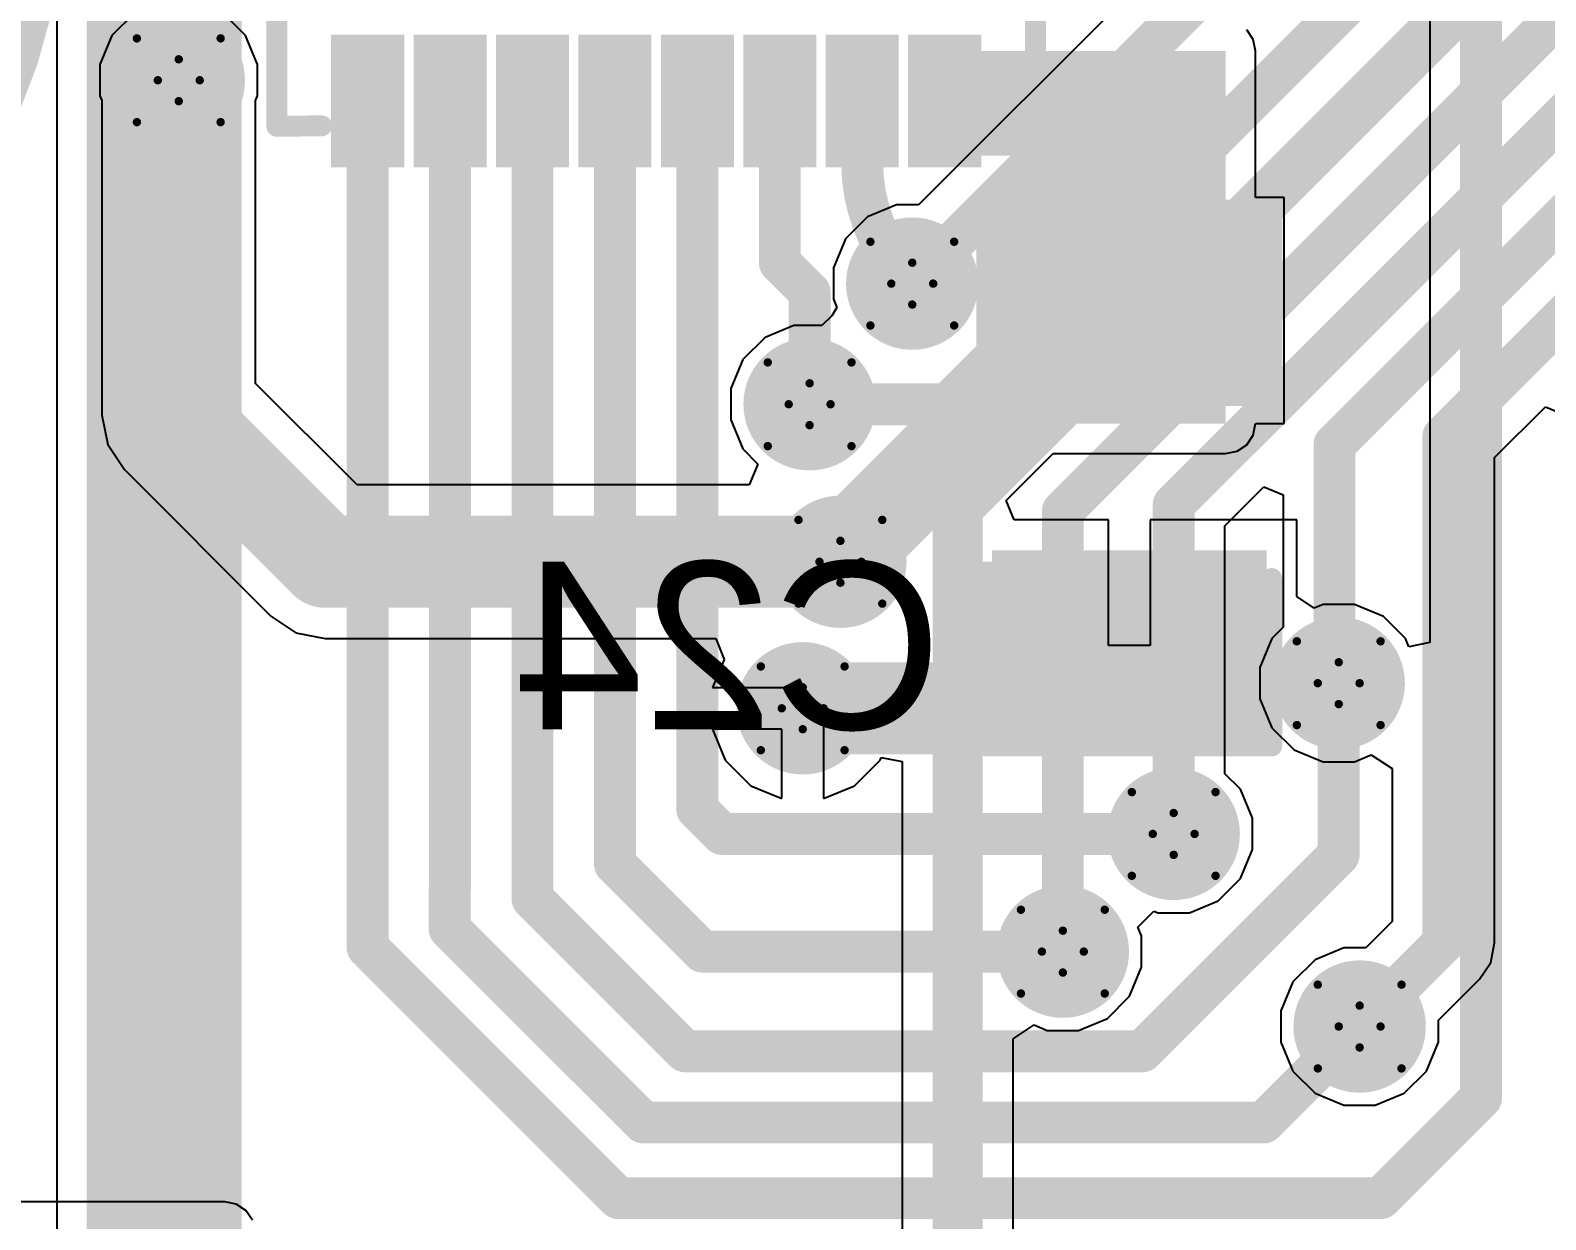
# Model space of a CAD drawing. Header units: inches. Extents: x -48 to 200, y -49 to 27.
# Drawn here: x 2.4665 to 2.8284, y 0.4799 to 0.7639 of the extents above; entities that cross this region are included whole.
import ezdxf

# ---------------------------------------------------------------- set-up
doc = ezdxf.new("R2010")
doc.units = ezdxf.units.IN
doc.header["$MEASUREMENT"] = 0
for name, color, linetype in [('Bottom Layer', 5, 'Continuous'), ('Bottom Overlay', 54, 'Continuous'), ('Bottom Paste', 16, 'Continuous'), ('Bottom Solder', 6, 'Continuous'), ('Drill Drawing', 1, 'Continuous'), ('Multi-Layer', 9, 'Continuous'), ('Pad Holes', 156, 'Continuous'), ('Top Layer', 1, 'Continuous'), ('Top Solder', 216, 'Continuous'), ('Via Holes', 16, 'Continuous')]:
    doc.layers.add(name, color=color, linetype=linetype)
doc.styles.add('Arial', font='', dxfattribs={"height": 0.2})
doc.styles.get('Arial').set_extended_font_data('Arial')

# ---------------------------------------------------------------- blocks, each defined once
blk = doc.blocks.new('RV4NAYSD503A_B_19')
at = {"layer": 'Bottom Overlay', "const_width": 0.01}
blk.add_lwpolyline([(0.55517, -0.08663, -0.924155), (-0.55796, 0.00126)], format="xyb", dxfattribs=at)
blk = doc.blocks.new('20_VFQFN_E_______P___B_28')
at = {"layer": 'Bottom Layer'}
for points in [[(-0.03425, 0.09646), (-0.0248, 0.09646), (-0.0248, 0.07283), (-0.03425, 0.07283)], [(0.0248, 0.09646), (0.03425, 0.09646), (0.03425, 0.07283), (0.0248, 0.07283)], [(-0.07677, 0.07362), (-0.05315, 0.07362), (-0.05315, 0.06417), (-0.07677, 0.06417)], [(0.05315, 0.07362), (0.07677, 0.07362), (0.07677, 0.06417), (0.05315, 0.06417)], [(-0.04035, 0.06004), (0.04035, 0.06004), (0.04035, -0.06004), (-0.04035, -0.06004)], [(-0.07677, 0.05394), (-0.05315, 0.05394), (-0.05315, 0.04449), (-0.07677, 0.04449)], [(0.05315, 0.05394), (0.07677, 0.05394), (0.07677, 0.04449), (0.05315, 0.04449)], [(-0.07677, 0.03425), (-0.05315, 0.03425), (-0.05315, 0.0248), (-0.07677, 0.0248)], [(0.05315, 0.03425), (0.07677, 0.03425), (0.07677, 0.0248), (0.05315, 0.0248)], [(-0.07677, 0.01457), (-0.05315, 0.01457), (-0.05315, 0.00512), (-0.07677, 0.00512)], [(0.05315, 0.01457), (0.07677, 0.01457), (0.07677, 0.00512), (0.05315, 0.00512)], [(-0.07677, -0.00512), (-0.05315, -0.00512), (-0.05315, -0.01457), (-0.07677, -0.01457)], [(0.05315, -0.00512), (0.07677, -0.00512), (0.07677, -0.01457), (0.05315, -0.01457)], [(-0.07677, -0.0248), (-0.05315, -0.0248), (-0.05315, -0.03425), (-0.07677, -0.03425)], [(0.05315, -0.0248), (0.07677, -0.0248), (0.07677, -0.03425), (0.05315, -0.03425)], [(-0.07677, -0.04449), (-0.05315, -0.04449), (-0.05315, -0.05394), (-0.07677, -0.05394)], [(0.05315, -0.04449), (0.07677, -0.04449), (0.07677, -0.05394), (0.05315, -0.05394)], [(-0.07677, -0.06417), (-0.05315, -0.06417), (-0.05315, -0.07362), (-0.07677, -0.07362)], [(0.05315, -0.06417), (0.07677, -0.06417), (0.07677, -0.07362), (0.05315, -0.07362)], [(-0.03425, -0.07283), (-0.0248, -0.07283), (-0.0248, -0.09646), (-0.03425, -0.09646)], [(0.0248, -0.07283), (0.03425, -0.07283), (0.03425, -0.09646), (0.0248, -0.09646)]]:
    blk.add_hatch(color=5, dxfattribs=at).paths.add_polyline_path(points)
h = blk.add_hatch(color=5, dxfattribs=at)
edge = h.paths.add_edge_path()
edge.add_arc((0, 0.0502), 0.00591, 0, 360)
h = blk.add_hatch(color=5, dxfattribs=at)
edge = h.paths.add_edge_path()
edge.add_arc((-0.03051, 0), 0.00591, 0, 360)
h = blk.add_hatch(color=5, dxfattribs=at)
edge = h.paths.add_edge_path()
edge.add_arc((0.03051, 0), 0.00591, 0, 360)
h = blk.add_hatch(color=5, dxfattribs=at)
edge = h.paths.add_edge_path()
edge.add_arc((0, -0.0502), 0.00591, 0, 360)
at = {"layer": 'Bottom Paste'}
for points in [[(-0.03425, 0.09646), (-0.0248, 0.09646), (-0.0248, 0.07283), (-0.03425, 0.07283)], [(0.0248, 0.09646), (0.03425, 0.09646), (0.03425, 0.07283), (0.0248, 0.07283)], [(-0.07677, 0.07362), (-0.05315, 0.07362), (-0.05315, 0.06417), (-0.07677, 0.06417)], [(0.05315, 0.07362), (0.07677, 0.07362), (0.07677, 0.06417), (0.05315, 0.06417)], [(-0.07677, 0.05394), (-0.05315, 0.05394), (-0.05315, 0.04449), (-0.07677, 0.04449)], [(0.05315, 0.05394), (0.07677, 0.05394), (0.07677, 0.04449), (0.05315, 0.04449)], [(-0.07677, 0.03425), (-0.05315, 0.03425), (-0.05315, 0.0248), (-0.07677, 0.0248)], [(0.05315, 0.03425), (0.07677, 0.03425), (0.07677, 0.0248), (0.05315, 0.0248)], [(-0.07677, 0.01457), (-0.05315, 0.01457), (-0.05315, 0.00512), (-0.07677, 0.00512)], [(0.05315, 0.01457), (0.07677, 0.01457), (0.07677, 0.00512), (0.05315, 0.00512)], [(-0.07677, -0.00512), (-0.05315, -0.00512), (-0.05315, -0.01457), (-0.07677, -0.01457)], [(0.05315, -0.00512), (0.07677, -0.00512), (0.07677, -0.01457), (0.05315, -0.01457)], [(-0.07677, -0.0248), (-0.05315, -0.0248), (-0.05315, -0.03425), (-0.07677, -0.03425)], [(0.05315, -0.0248), (0.07677, -0.0248), (0.07677, -0.03425), (0.05315, -0.03425)], [(-0.07677, -0.04449), (-0.05315, -0.04449), (-0.05315, -0.05394), (-0.07677, -0.05394)], [(0.05315, -0.04449), (0.07677, -0.04449), (0.07677, -0.05394), (0.05315, -0.05394)], [(-0.07677, -0.06417), (-0.05315, -0.06417), (-0.05315, -0.07362), (-0.07677, -0.07362)], [(0.05315, -0.06417), (0.07677, -0.06417), (0.07677, -0.07362), (0.05315, -0.07362)], [(-0.03425, -0.07283), (-0.0248, -0.07283), (-0.0248, -0.09646), (-0.03425, -0.09646)], [(0.0248, -0.07283), (0.03425, -0.07283), (0.03425, -0.09646), (0.0248, -0.09646)]]:
    blk.add_hatch(color=16, dxfattribs=at).paths.add_polyline_path(points)
at = {"layer": 'Bottom Solder'}
for points in [[(-0.03825, 0.10046), (-0.0208, 0.10046), (-0.0208, 0.06883), (-0.03825, 0.06883)], [(0.0208, 0.10046), (0.03825, 0.10046), (0.03825, 0.06883), (0.0208, 0.06883)], [(-0.08077, 0.07762), (-0.04915, 0.07762), (-0.04915, 0.06017), (-0.08077, 0.06017)], [(0.04915, 0.07762), (0.08077, 0.07762), (0.08077, 0.06017), (0.04915, 0.06017)], [(-0.04435, 0.06404), (0.04435, 0.06404), (0.04435, -0.06404), (-0.04435, -0.06404)], [(-0.08077, 0.05794), (-0.04915, 0.05794), (-0.04915, 0.04049), (-0.08077, 0.04049)], [(0.04915, 0.05794), (0.08077, 0.05794), (0.08077, 0.04049), (0.04915, 0.04049)], [(-0.08077, 0.03825), (-0.04915, 0.03825), (-0.04915, 0.0208), (-0.08077, 0.0208)], [(0.04915, 0.03825), (0.08077, 0.03825), (0.08077, 0.0208), (0.04915, 0.0208)], [(-0.08077, 0.01857), (-0.04915, 0.01857), (-0.04915, 0.00112), (-0.08077, 0.00112)], [(0.04915, 0.01857), (0.08077, 0.01857), (0.08077, 0.00112), (0.04915, 0.00112)], [(-0.08077, -0.00112), (-0.04915, -0.00112), (-0.04915, -0.01857), (-0.08077, -0.01857)], [(0.04915, -0.00112), (0.08077, -0.00112), (0.08077, -0.01857), (0.04915, -0.01857)], [(-0.08077, -0.0208), (-0.04915, -0.0208), (-0.04915, -0.03825), (-0.08077, -0.03825)], [(0.04915, -0.0208), (0.08077, -0.0208), (0.08077, -0.03825), (0.04915, -0.03825)], [(-0.08077, -0.04049), (-0.04915, -0.04049), (-0.04915, -0.05794), (-0.08077, -0.05794)], [(0.04915, -0.04049), (0.08077, -0.04049), (0.08077, -0.05794), (0.04915, -0.05794)], [(-0.08077, -0.06017), (-0.04915, -0.06017), (-0.04915, -0.07762), (-0.08077, -0.07762)], [(0.04915, -0.06017), (0.08077, -0.06017), (0.08077, -0.07762), (0.04915, -0.07762)], [(-0.03825, -0.06883), (-0.0208, -0.06883), (-0.0208, -0.10046), (-0.03825, -0.10046)], [(0.0208, -0.06883), (0.03825, -0.06883), (0.03825, -0.10046), (0.0208, -0.10046)]]:
    blk.add_hatch(color=6, dxfattribs=at).paths.add_polyline_path(points)
at = {"layer": 'Multi-Layer'}
h = blk.add_hatch(color=9, dxfattribs=at)
edge = h.paths.add_edge_path()
edge.add_arc((0, 0.0502), 0.00591, 0, 360)
h = blk.add_hatch(color=9, dxfattribs=at)
edge = h.paths.add_edge_path()
edge.add_arc((-0.03051, 0), 0.00591, 0, 360)
h = blk.add_hatch(color=9, dxfattribs=at)
edge = h.paths.add_edge_path()
edge.add_arc((0.03051, 0), 0.00591, 0, 360)
h = blk.add_hatch(color=9, dxfattribs=at)
edge = h.paths.add_edge_path()
edge.add_arc((0, -0.0502), 0.00591, 0, 360)
at = {"layer": 'Pad Holes'}
h = blk.add_hatch(color=7, dxfattribs=at)
edge = h.paths.add_edge_path()
edge.add_arc((0, 0.0502), 0.00394, 0, 360)
h = blk.add_hatch(color=7, dxfattribs=at)
edge = h.paths.add_edge_path()
edge.add_arc((-0.03051, 0), 0.00394, 0, 360)
h = blk.add_hatch(color=7, dxfattribs=at)
edge = h.paths.add_edge_path()
edge.add_arc((0.03051, 0), 0.00394, 0, 360)
h = blk.add_hatch(color=7, dxfattribs=at)
edge = h.paths.add_edge_path()
edge.add_arc((0, -0.0502), 0.00394, 0, 360)
at = {"layer": 'Top Layer'}
h = blk.add_hatch(color=1, dxfattribs=at)
edge = h.paths.add_edge_path()
edge.add_arc((0, 0.0502), 0.00591, 0, 360)
h = blk.add_hatch(color=1, dxfattribs=at)
edge = h.paths.add_edge_path()
edge.add_arc((-0.03051, 0), 0.00591, 0, 360)
h = blk.add_hatch(color=1, dxfattribs=at)
edge = h.paths.add_edge_path()
edge.add_arc((0.03051, 0), 0.00591, 0, 360)
h = blk.add_hatch(color=1, dxfattribs=at)
edge = h.paths.add_edge_path()
edge.add_arc((0, -0.0502), 0.00591, 0, 360)
at = {"layer": 'Bottom Overlay', "const_width": 0.005}
for points in [[(-0.07098, 0.09058), (-0.04585, 0.09058)], [(-0.07098, 0.09058), (-0.07089, 0.07988)], [(0.04585, 0.09058), (0.07098, 0.09058)], [(0.07098, 0.09058), (0.07089, 0.07988)], [(-0.07089, -0.07988), (-0.07098, -0.09058)], [(0.07089, -0.07988), (0.07098, -0.09058)], [(-0.07098, -0.09058), (-0.04585, -0.09058)], [(0.04585, -0.09058), (0.07098, -0.09058)], [(-0.02953, -0.10465), (-0.03453, -0.10965)], [(-0.02953, -0.10465), (-0.02453, -0.10965)], [(-0.03453, -0.10965), (-0.02453, -0.10965)]]:
    blk.add_lwpolyline(points, dxfattribs=at)
at = {"layer": 'Bottom Overlay', "const_width": 0.0025}
for points in [[(-0.07223, 0.09058, 1), (-0.06973, 0.09058, 1)], [(-0.07223, 0.09058, 1), (-0.06973, 0.09058, 1)], [(-0.0471, 0.09058, 1), (-0.0446, 0.09058, 1)], [(0.0446, 0.09058, 1), (0.0471, 0.09058, 1)], [(0.06973, 0.09058, 1), (0.07223, 0.09058, 1)], [(0.06973, 0.09058, 1), (0.07223, 0.09058, 1)], [(-0.07214, 0.07988, 1), (-0.06964, 0.07988, 1)], [(0.06964, 0.07988, 1), (0.07214, 0.07988, 1)], [(-0.07214, -0.07988, 1), (-0.06964, -0.07988, 1)], [(0.06964, -0.07988, 1), (0.07214, -0.07988, 1)], [(-0.07223, -0.09058, 1), (-0.06973, -0.09058, 1)], [(-0.07223, -0.09058, 1), (-0.06973, -0.09058, 1)], [(-0.0471, -0.09058, 1), (-0.0446, -0.09058, 1)], [(0.0446, -0.09058, 1), (0.0471, -0.09058, 1)], [(0.06973, -0.09058, 1), (0.07223, -0.09058, 1)], [(0.06973, -0.09058, 1), (0.07223, -0.09058, 1)], [(-0.03078, -0.10465, 1), (-0.02828, -0.10465, 1)], [(-0.03078, -0.10465, 1), (-0.02828, -0.10465, 1)], [(-0.03578, -0.10965, 1), (-0.03328, -0.10965, 1)], [(-0.03578, -0.10965, 1), (-0.03328, -0.10965, 1)], [(-0.02578, -0.10965, 1), (-0.02328, -0.10965, 1)], [(-0.02578, -0.10965, 1), (-0.02328, -0.10965, 1)]]:
    blk.add_lwpolyline(points, format="xyb", close=True, dxfattribs=at)
at = {"layer": 'Bottom Paste'}
for p, q in [((-0.00394, 0.0565), (-0.04016, 0.0565)), ((-0.04016, 0.0565), (-0.04016, 0.00413)), ((-0.00394, 0.00413), (-0.00394, 0.0565)), ((0.04016, 0.0565), (0.00394, 0.0565)), ((0.00394, 0.0565), (0.00394, 0.00413)), ((0.04016, 0.00413), (0.04016, 0.0565)), ((-0.04016, 0.00413), (-0.00394, 0.00413)), ((0.00394, 0.00413), (0.04016, 0.00413)), ((-0.00394, -0.00413), (-0.04016, -0.00413)), ((-0.04016, -0.00413), (-0.04016, -0.0565)), ((-0.00394, -0.0565), (-0.00394, -0.00413)), ((0.04016, -0.00413), (0.00394, -0.00413)), ((0.00394, -0.00413), (0.00394, -0.0565)), ((0.04016, -0.0565), (0.04016, -0.00413)), ((-0.04016, -0.0565), (-0.00394, -0.0565)), ((0.00394, -0.0565), (0.04016, -0.0565))]:
    blk.add_line(p, q, dxfattribs=at)
blk = doc.blocks.new('CAP_0805_B_54')
at = {"layer": 'Bottom Layer'}
for points in [[(-0.06, 0.03), (-0.02, 0.03), (-0.02, -0.03), (-0.06, -0.03)], [(0.02, 0.03), (0.06, 0.03), (0.06, -0.03), (0.02, -0.03)]]:
    blk.add_hatch(color=5, dxfattribs=at).paths.add_polyline_path(points)
at = {"layer": 'Bottom Paste'}
for points in [[(-0.06, 0.03), (-0.02, 0.03), (-0.02, -0.03), (-0.06, -0.03)], [(0.02, 0.03), (0.06, 0.03), (0.06, -0.03), (0.02, -0.03)]]:
    blk.add_hatch(color=16, dxfattribs=at).paths.add_polyline_path(points)
at = {"layer": 'Bottom Solder'}
for points in [[(-0.06276, 0.03276), (-0.01724, 0.03276), (-0.01724, -0.03276), (-0.06276, -0.03276)], [(0.01724, 0.03276), (0.06276, 0.03276), (0.06276, -0.03276), (0.01724, -0.03276)]]:
    blk.add_hatch(color=6, dxfattribs=at).paths.add_polyline_path(points)
at = {"layer": 'Bottom Overlay', "const_width": 0.005}
for points in [[(-0.064, 0.034), (-0.024, 0.034)], [(-0.064, 0.034), (-0.064, -0.034)], [(0.024, 0.034), (0.064, 0.034)], [(0.064, 0.034), (0.064, -0.034)], [(-0.064, -0.034), (-0.024, -0.034)], [(0.024, -0.034), (0.064, -0.034)]]:
    blk.add_lwpolyline(points, dxfattribs=at)
at = {"layer": 'Bottom Overlay', "const_width": 0.0025}
for points in [[(-0.06525, 0.034, 1), (-0.06275, 0.034, 1)], [(-0.06525, 0.034, 1), (-0.06275, 0.034, 1)], [(-0.02525, 0.034, 1), (-0.02275, 0.034, 1)], [(0.02275, 0.034, 1), (0.02525, 0.034, 1)], [(0.06275, 0.034, 1), (0.06525, 0.034, 1)], [(0.06275, 0.034, 1), (0.06525, 0.034, 1)], [(-0.06525, -0.034, 1), (-0.06275, -0.034, 1)], [(-0.06525, -0.034, 1), (-0.06275, -0.034, 1)], [(-0.02525, -0.034, 1), (-0.02275, -0.034, 1)], [(0.02275, -0.034, 1), (0.02525, -0.034, 1)], [(0.06275, -0.034, 1), (0.06525, -0.034, 1)], [(0.06275, -0.034, 1), (0.06525, -0.034, 1)]]:
    blk.add_lwpolyline(points, format="xyb", close=True, dxfattribs=at)

msp = doc.modelspace()

# ---------------------------------------------------------------- hatches: boundary and pattern name
at = {"layer": 'Bottom Layer'}
for points in [[(2.48, 0.441), (2.517, 0.441), (2.517, 0.792), (2.48, 0.792)], [(2.682, 0.734), (2.752, 0.734), (2.752, 0.759), (2.682, 0.759)], [(2.701, 0.67), (2.752, 0.67), (2.752, 0.759), (2.701, 0.759)], [(2.689, 0.591), (2.75, 0.591), (2.75, 0.637), (2.689, 0.637)]]:
    msp.add_hatch(color=5, dxfattribs=at).paths.add_polyline_path(points)
h = msp.add_hatch(color=5, dxfattribs=at)
edge = h.paths.add_edge_path()
edge.add_arc((2.502, 0.752), 0.01181, 0, 360)
h = msp.add_hatch(color=5, dxfattribs=at)
edge = h.paths.add_edge_path()
edge.add_arc((2.67716, 0.70343), 0.01181, 0, 360)
h = msp.add_hatch(color=5, dxfattribs=at)
edge = h.paths.add_edge_path()
edge.add_arc((2.65265, 0.67462), 0.01181, 0, 360)
h = msp.add_hatch(color=5, dxfattribs=at)
edge = h.paths.add_edge_path()
edge.add_arc((2.66, 0.637), 0.01181, 0, 360)
h = msp.add_hatch(color=5, dxfattribs=at)
edge = h.paths.add_edge_path()
edge.add_arc((2.779, 0.608), 0.01181, 0, 360)
h = msp.add_hatch(color=5, dxfattribs=at)
edge = h.paths.add_edge_path()
edge.add_arc((2.651, 0.602), 0.01181, 0, 360)
h = msp.add_hatch(color=5, dxfattribs=at)
edge = h.paths.add_edge_path()
edge.add_arc((2.73959, 0.572), 0.01181, 0, 360)
h = msp.add_hatch(color=5, dxfattribs=at)
edge = h.paths.add_edge_path()
edge.add_arc((2.71312, 0.54389), 0.01181, 0, 360)
h = msp.add_hatch(color=5, dxfattribs=at)
edge = h.paths.add_edge_path()
edge.add_arc((2.784, 0.526), 0.01181, 0, 360)
at = {"layer": 'Bottom Solder'}
h = msp.add_hatch(color=6, dxfattribs=at)
edge = h.paths.add_edge_path()
edge.add_arc((2.502, 0.752), 0.01581, 0, 360)
h = msp.add_hatch(color=6, dxfattribs=at)
edge = h.paths.add_edge_path()
edge.add_arc((2.67716, 0.70343), 0.01581, 0, 360)
h = msp.add_hatch(color=6, dxfattribs=at)
edge = h.paths.add_edge_path()
edge.add_arc((2.65265, 0.67462), 0.01581, 0, 360)
h = msp.add_hatch(color=6, dxfattribs=at)
edge = h.paths.add_edge_path()
edge.add_arc((2.66, 0.637), 0.01581, 0, 360)
h = msp.add_hatch(color=6, dxfattribs=at)
edge = h.paths.add_edge_path()
edge.add_arc((2.779, 0.608), 0.01581, 0, 360)
h = msp.add_hatch(color=6, dxfattribs=at)
edge = h.paths.add_edge_path()
edge.add_arc((2.651, 0.602), 0.01581, 0, 360)
h = msp.add_hatch(color=6, dxfattribs=at)
edge = h.paths.add_edge_path()
edge.add_arc((2.73959, 0.572), 0.01581, 0, 360)
h = msp.add_hatch(color=6, dxfattribs=at)
edge = h.paths.add_edge_path()
edge.add_arc((2.71312, 0.54389), 0.01581, 0, 360)
h = msp.add_hatch(color=6, dxfattribs=at)
edge = h.paths.add_edge_path()
edge.add_arc((2.784, 0.526), 0.01581, 0, 360)
at = {"layer": 'Top Layer'}
h = msp.add_hatch(color=1, dxfattribs=at)
edge = h.paths.add_edge_path()
edge.add_arc((2.502, 0.752), 0.01181, 0, 360)
h = msp.add_hatch(color=1, dxfattribs=at)
edge = h.paths.add_edge_path()
edge.add_arc((2.67716, 0.70343), 0.01181, 0, 360)
h = msp.add_hatch(color=1, dxfattribs=at)
edge = h.paths.add_edge_path()
edge.add_arc((2.65265, 0.67462), 0.01181, 0, 360)
h = msp.add_hatch(color=1, dxfattribs=at)
edge = h.paths.add_edge_path()
edge.add_arc((2.66, 0.637), 0.01181, 0, 360)
h = msp.add_hatch(color=1, dxfattribs=at)
edge = h.paths.add_edge_path()
edge.add_arc((2.779, 0.608), 0.01181, 0, 360)
h = msp.add_hatch(color=1, dxfattribs=at)
edge = h.paths.add_edge_path()
edge.add_arc((2.651, 0.602), 0.01181, 0, 360)
h = msp.add_hatch(color=1, dxfattribs=at)
edge = h.paths.add_edge_path()
edge.add_arc((2.73959, 0.572), 0.01181, 0, 360)
h = msp.add_hatch(color=1, dxfattribs=at)
edge = h.paths.add_edge_path()
edge.add_arc((2.71312, 0.54389), 0.01181, 0, 360)
h = msp.add_hatch(color=1, dxfattribs=at)
edge = h.paths.add_edge_path()
edge.add_arc((2.784, 0.526), 0.01181, 0, 360)
at = {"layer": 'Top Solder'}
h = msp.add_hatch(color=216, dxfattribs=at)
edge = h.paths.add_edge_path()
edge.add_arc((2.502, 0.752), 0.01581, 0, 360)
h = msp.add_hatch(color=216, dxfattribs=at)
edge = h.paths.add_edge_path()
edge.add_arc((2.67716, 0.70343), 0.01581, 0, 360)
h = msp.add_hatch(color=216, dxfattribs=at)
edge = h.paths.add_edge_path()
edge.add_arc((2.65265, 0.67462), 0.01581, 0, 360)
h = msp.add_hatch(color=216, dxfattribs=at)
edge = h.paths.add_edge_path()
edge.add_arc((2.66, 0.637), 0.01581, 0, 360)
h = msp.add_hatch(color=216, dxfattribs=at)
edge = h.paths.add_edge_path()
edge.add_arc((2.779, 0.608), 0.01581, 0, 360)
h = msp.add_hatch(color=216, dxfattribs=at)
edge = h.paths.add_edge_path()
edge.add_arc((2.651, 0.602), 0.01581, 0, 360)
h = msp.add_hatch(color=216, dxfattribs=at)
edge = h.paths.add_edge_path()
edge.add_arc((2.73959, 0.572), 0.01581, 0, 360)
h = msp.add_hatch(color=216, dxfattribs=at)
edge = h.paths.add_edge_path()
edge.add_arc((2.71312, 0.54389), 0.01581, 0, 360)
h = msp.add_hatch(color=216, dxfattribs=at)
edge = h.paths.add_edge_path()
edge.add_arc((2.784, 0.526), 0.01581, 0, 360)
at = {"layer": 'Via Holes'}
h = msp.add_hatch(color=7, dxfattribs=at)
edge = h.paths.add_edge_path()
edge.add_arc((2.502, 0.752), 0.00591, 0, 360)
h = msp.add_hatch(color=7, dxfattribs=at)
edge = h.paths.add_edge_path()
edge.add_arc((2.67716, 0.70343), 0.00591, 0, 360)
h = msp.add_hatch(color=7, dxfattribs=at)
edge = h.paths.add_edge_path()
edge.add_arc((2.65265, 0.67462), 0.00591, 0, 360)
h = msp.add_hatch(color=7, dxfattribs=at)
edge = h.paths.add_edge_path()
edge.add_arc((2.66, 0.637), 0.00591, 0, 360)
h = msp.add_hatch(color=7, dxfattribs=at)
edge = h.paths.add_edge_path()
edge.add_arc((2.779, 0.608), 0.00591, 0, 360)
h = msp.add_hatch(color=7, dxfattribs=at)
edge = h.paths.add_edge_path()
edge.add_arc((2.651, 0.602), 0.00591, 0, 360)
h = msp.add_hatch(color=7, dxfattribs=at)
edge = h.paths.add_edge_path()
edge.add_arc((2.73959, 0.572), 0.00591, 0, 360)
h = msp.add_hatch(color=7, dxfattribs=at)
edge = h.paths.add_edge_path()
edge.add_arc((2.71312, 0.54389), 0.00591, 0, 360)
h = msp.add_hatch(color=7, dxfattribs=at)
edge = h.paths.add_edge_path()
edge.add_arc((2.784, 0.526), 0.00591, 0, 360)

# ---------------------------------------------------------------- linework, layer by layer
at = {"layer": 'Bottom Layer'}
for p, q in [((2.80076, 0.984), (2.80076, 0.61768)), ((2.47286, 0.792), (2.47286, 0.441)), ((2.75859, 0.76173), (2.75705, 0.76405)), ((2.75914, 0.759), (2.75859, 0.76173)), ((2.75914, 0.724), (2.75914, 0.759)), ((2.766, 0.724), (2.75914, 0.724)), ((2.766, 0.67), (2.766, 0.724)), ((2.75859, 0.66727), (2.75914, 0.67)), ((2.75914, 0.67), (2.766, 0.67)), ((2.75705, 0.66495), (2.75859, 0.66727)), ((2.69957, 0.65162), (2.71082, 0.66286)), ((2.71082, 0.66286), (2.752, 0.66286)), ((2.752, 0.66286), (2.75473, 0.66341)), ((2.75473, 0.66341), (2.75705, 0.66495)), ((2.70149, 0.647), (2.69957, 0.65162)), ((2.724, 0.647), (2.70149, 0.647)), ((2.724, 0.617), (2.724, 0.647)), ((2.769, 0.647), (2.734, 0.647)), ((2.734, 0.647), (2.734, 0.617)), ((2.769, 0.62872), (2.769, 0.647)), ((2.77316, 0.62594), (2.769, 0.62872)), ((2.77526, 0.62681), (2.77316, 0.62594)), ((2.78274, 0.62681), (2.77526, 0.62681)), ((2.78966, 0.62395), (2.78274, 0.62681)), ((2.79495, 0.61866), (2.78966, 0.62395)), ((2.734, 0.617), (2.724, 0.617)), ((2.79576, 0.61668), (2.79495, 0.61866)), ((2.80076, 0.61768), (2.79576, 0.61668))]:
    msp.add_line(p, q, dxfattribs=at)
for points, const_width in [([(2.813, 0.509), (2.813, 0.984)], 0.01), ([(2.5471, 0.54489), (2.5471, 0.74704)], 0.01), ([(2.56679, 0.5589), (2.56679, 0.74704)], 0.01), ([(2.58647, 0.55653), (2.58647, 0.74704)], 0.01), ([(2.60616, 0.56484), (2.60616, 0.74704)], 0.01), ([(2.62584, 0.57786), (2.62584, 0.74704)], 0.01), ([(2.64553, 0.70847), (2.64553, 0.74704)], 0.01), ([(2.66521, 0.73228), (2.66521, 0.74704)], 0.01), ([(2.64553, 0.70847), (2.65265, 0.70135)], 0.01), ([(2.65265, 0.67462), (2.65265, 0.70135)], 0.01), ([(2.66031, 0.63831), (2.719, 0.697)], 0.022), ([(2.66, 0.637), (2.66031, 0.63731)], 0.022), ([(2.66031, 0.63731), (2.66031, 0.63831)], 0.022), ([(2.694, 0.602), (2.709, 0.617)], 0.022), ([(2.709, 0.617), (2.719, 0.617)], 0.022), ([(2.65175, 0.602), (2.694, 0.602)], 0.022), ([(2.779, 0.567), (2.779, 0.608)], 0.01), ([(2.62584, 0.57786), (2.6317, 0.572)], 0.01), ([(2.6317, 0.572), (2.73959, 0.572)], 0.01), ([(2.73208, 0.52008), (2.779, 0.567)], 0.01), ([(2.60616, 0.56484), (2.62711, 0.54389)], 0.01), ([(2.56667, 0.55878), (2.56679, 0.5589)], 0.01), ([(2.56667, 0.54937), (2.56667, 0.55878)], 0.01), ([(2.58647, 0.55653), (2.62292, 0.52008)], 0.01), ([(2.56667, 0.54937), (2.61297, 0.50308)], 0.01), ([(2.548, 0.544), (2.607, 0.485)], 0.01), ([(2.62711, 0.54389), (2.71312, 0.54389)], 0.01), ([(2.76108, 0.50308), (2.784, 0.526)], 0.01), ([(2.62292, 0.52008), (2.73208, 0.52008)], 0.01), ([(2.789, 0.485), (2.813, 0.509)], 0.01), ([(2.61297, 0.50308), (2.76108, 0.50308)], 0.01), ([(2.607, 0.485), (2.789, 0.485)], 0.01)]:
    msp.add_lwpolyline(points, dxfattribs=dict(at, const_width=const_width))
for points, const_width in [([(2.5446, 0.74704, 1), (2.5496, 0.74704, 1)], 0.005), ([(2.56429, 0.74704, 1), (2.56929, 0.74704, 1)], 0.005), ([(2.58397, 0.74704, 1), (2.58897, 0.74704, 1)], 0.005), ([(2.60366, 0.74704, 1), (2.60866, 0.74704, 1)], 0.005), ([(2.62334, 0.74704, 1), (2.62834, 0.74704, 1)], 0.005), ([(2.64303, 0.74704, 1), (2.64803, 0.74704, 1)], 0.005), ([(2.66271, 0.74704, 1), (2.66771, 0.74704, 1)], 0.005), ([(2.66271, 0.73228, 1), (2.66771, 0.73228, 1)], 0.005), ([(2.66271, 0.73228, 1), (2.66771, 0.73228, 1)], 0.005), ([(2.64303, 0.70847, 1), (2.64803, 0.70847, 1)], 0.005), ([(2.64303, 0.70847, 1), (2.64803, 0.70847, 1)], 0.005), ([(2.65015, 0.70135, 1), (2.65515, 0.70135, 1)], 0.005), ([(2.65015, 0.70135, 1), (2.65515, 0.70135, 1)], 0.005), ([(2.67466, 0.70343, 1), (2.67966, 0.70343, 1)], 0.005), ([(2.7135, 0.697, 1), (2.7245, 0.697, 1)], 0.011), ([(2.65015, 0.67462, 1), (2.65515, 0.67462, 1)], 0.005), ([(2.6545, 0.637, 1), (2.6655, 0.637, 1)], 0.011), ([(2.65481, 0.63831, 1), (2.66581, 0.63831, 1)], 0.011), ([(2.65481, 0.63831, 1), (2.66581, 0.63831, 1)], 0.011), ([(2.65481, 0.63731, 1), (2.66581, 0.63731, 1)], 0.011), ([(2.65481, 0.63731, 1), (2.66581, 0.63731, 1)], 0.011), ([(2.7035, 0.617, 1), (2.7145, 0.617, 1)], 0.011), ([(2.7035, 0.617, 1), (2.7145, 0.617, 1)], 0.011), ([(2.7135, 0.617, 1), (2.7245, 0.617, 1)], 0.011), ([(2.64625, 0.602, 1), (2.65725, 0.602, 1)], 0.011), ([(2.6885, 0.602, 1), (2.6995, 0.602, 1)], 0.011), ([(2.6885, 0.602, 1), (2.6995, 0.602, 1)], 0.011), ([(2.7765, 0.608, 1), (2.7815, 0.608, 1)], 0.005), ([(2.62334, 0.57786, 1), (2.62834, 0.57786, 1)], 0.005), ([(2.62334, 0.57786, 1), (2.62834, 0.57786, 1)], 0.005), ([(2.6292, 0.572, 1), (2.6342, 0.572, 1)], 0.005), ([(2.6292, 0.572, 1), (2.6342, 0.572, 1)], 0.005), ([(2.73709, 0.572, 1), (2.74209, 0.572, 1)], 0.005), ([(2.7765, 0.567, 1), (2.7815, 0.567, 1)], 0.005), ([(2.7765, 0.567, 1), (2.7815, 0.567, 1)], 0.005), ([(2.60366, 0.56484, 1), (2.60866, 0.56484, 1)], 0.005), ([(2.60366, 0.56484, 1), (2.60866, 0.56484, 1)], 0.005), ([(2.56417, 0.55878, 1), (2.56917, 0.55878, 1)], 0.005), ([(2.56417, 0.55878, 1), (2.56917, 0.55878, 1)], 0.005), ([(2.56429, 0.5589, 1), (2.56929, 0.5589, 1)], 0.005), ([(2.56429, 0.5589, 1), (2.56929, 0.5589, 1)], 0.005), ([(2.58397, 0.55653, 1), (2.58897, 0.55653, 1)], 0.005), ([(2.58397, 0.55653, 1), (2.58897, 0.55653, 1)], 0.005), ([(2.56417, 0.54937, 1), (2.56917, 0.54937, 1)], 0.005), ([(2.56417, 0.54937, 1), (2.56917, 0.54937, 1)], 0.005), ([(2.5446, 0.54489, 1), (2.5496, 0.54489, 1)], 0.005), ([(2.5455, 0.544, 1), (2.5505, 0.544, 1)], 0.005), ([(2.62461, 0.54389, 1), (2.62961, 0.54389, 1)], 0.005), ([(2.62461, 0.54389, 1), (2.62961, 0.54389, 1)], 0.005), ([(2.71062, 0.54389, 1), (2.71562, 0.54389, 1)], 0.005), ([(2.7815, 0.526, 1), (2.7865, 0.526, 1)], 0.005), ([(2.62042, 0.52008, 1), (2.62542, 0.52008, 1)], 0.005), ([(2.62042, 0.52008, 1), (2.62542, 0.52008, 1)], 0.005), ([(2.72958, 0.52008, 1), (2.73458, 0.52008, 1)], 0.005), ([(2.72958, 0.52008, 1), (2.73458, 0.52008, 1)], 0.005), ([(2.8105, 0.509, 1), (2.8155, 0.509, 1)], 0.005), ([(2.8105, 0.509, 1), (2.8155, 0.509, 1)], 0.005), ([(2.61047, 0.50308, 1), (2.61547, 0.50308, 1)], 0.005), ([(2.61047, 0.50308, 1), (2.61547, 0.50308, 1)], 0.005), ([(2.75858, 0.50308, 1), (2.76358, 0.50308, 1)], 0.005), ([(2.75858, 0.50308, 1), (2.76358, 0.50308, 1)], 0.005), ([(2.6045, 0.485, 1), (2.6095, 0.485, 1)], 0.005), ([(2.6045, 0.485, 1), (2.6095, 0.485, 1)], 0.005), ([(2.7865, 0.485, 1), (2.7915, 0.485, 1)], 0.005), ([(2.7865, 0.485, 1), (2.7915, 0.485, 1)], 0.005)]:
    msp.add_lwpolyline(points, format="xyb", close=True, dxfattribs=dict(at, const_width=const_width))
at = {"layer": 'Bottom Layer', "const_width": 0.01}
msp.add_lwpolyline([(2.67716, 0.70343, -0.198915), (2.66521, 0.73228)], format="xyb", dxfattribs=at)
at = {"layer": 'Drill Drawing', "const_width": 0.002}
for points in [[(2.492, 0.762), (2.502, 0.757)], [(2.492, 0.762), (2.497, 0.752)], [(2.502, 0.757), (2.512, 0.762)], [(2.507, 0.752), (2.512, 0.762)], [(2.492, 0.742), (2.497, 0.752)], [(2.507, 0.752), (2.512, 0.742)], [(2.492, 0.742), (2.502, 0.747)], [(2.502, 0.747), (2.512, 0.742)], [(2.66716, 0.71343), (2.67716, 0.70843)], [(2.66716, 0.71343), (2.67216, 0.70343)], [(2.67716, 0.70843), (2.68716, 0.71343)], [(2.68216, 0.70343), (2.68716, 0.71343)], [(2.66716, 0.69343), (2.67216, 0.70343)], [(2.68216, 0.70343), (2.68716, 0.69343)], [(2.66716, 0.69343), (2.67716, 0.69843)], [(2.67716, 0.69843), (2.68716, 0.69343)], [(2.64265, 0.68462), (2.65265, 0.67962)], [(2.64265, 0.68462), (2.64765, 0.67462)], [(2.65265, 0.67962), (2.66265, 0.68462)], [(2.65765, 0.67462), (2.66265, 0.68462)], [(2.64265, 0.66462), (2.64765, 0.67462)], [(2.65765, 0.67462), (2.66265, 0.66462)], [(2.64265, 0.66462), (2.65265, 0.66962)], [(2.65265, 0.66962), (2.66265, 0.66462)], [(2.65, 0.647), (2.66, 0.642)], [(2.65, 0.647), (2.655, 0.637)], [(2.66, 0.642), (2.67, 0.647)], [(2.665, 0.637), (2.67, 0.647)], [(2.65, 0.627), (2.655, 0.637)], [(2.665, 0.637), (2.67, 0.627)], [(2.65, 0.627), (2.66, 0.632)], [(2.66, 0.632), (2.67, 0.627)], [(2.769, 0.618), (2.779, 0.613)], [(2.769, 0.618), (2.774, 0.608)], [(2.779, 0.613), (2.789, 0.618)], [(2.784, 0.608), (2.789, 0.618)], [(2.641, 0.612), (2.651, 0.607)], [(2.641, 0.612), (2.646, 0.602)], [(2.651, 0.607), (2.661, 0.612)], [(2.656, 0.602), (2.661, 0.612)], [(2.769, 0.598), (2.774, 0.608)], [(2.784, 0.608), (2.789, 0.598)], [(2.641, 0.592), (2.646, 0.602)], [(2.656, 0.602), (2.661, 0.592)], [(2.769, 0.598), (2.779, 0.603)], [(2.779, 0.603), (2.789, 0.598)], [(2.641, 0.592), (2.651, 0.597)], [(2.651, 0.597), (2.661, 0.592)], [(2.72959, 0.582), (2.73959, 0.577)], [(2.72959, 0.582), (2.73459, 0.572)], [(2.73959, 0.577), (2.74959, 0.582)], [(2.74459, 0.572), (2.74959, 0.582)], [(2.72959, 0.562), (2.73459, 0.572)], [(2.74459, 0.572), (2.74959, 0.562)], [(2.72959, 0.562), (2.73959, 0.567)], [(2.73959, 0.567), (2.74959, 0.562)], [(2.70312, 0.55389), (2.71312, 0.54889)], [(2.70312, 0.55389), (2.70812, 0.54389)], [(2.71312, 0.54889), (2.72312, 0.55389)], [(2.71812, 0.54389), (2.72312, 0.55389)], [(2.70312, 0.53389), (2.70812, 0.54389)], [(2.71812, 0.54389), (2.72312, 0.53389)], [(2.70312, 0.53389), (2.71312, 0.53889)], [(2.71312, 0.53889), (2.72312, 0.53389)], [(2.774, 0.536), (2.784, 0.531)], [(2.774, 0.536), (2.779, 0.526)], [(2.784, 0.531), (2.794, 0.536)], [(2.789, 0.526), (2.794, 0.536)], [(2.774, 0.516), (2.779, 0.526)], [(2.789, 0.526), (2.794, 0.516)], [(2.774, 0.516), (2.784, 0.521)], [(2.784, 0.521), (2.794, 0.516)]]:
    msp.add_lwpolyline(points, dxfattribs=at)
at = {"layer": 'Drill Drawing', "const_width": 0.001}
for points in [[(2.4915, 0.762, 1), (2.4925, 0.762, 1)], [(2.4915, 0.762, 1), (2.4925, 0.762, 1)], [(2.5115, 0.762, 1), (2.5125, 0.762, 1)], [(2.5115, 0.762, 1), (2.5125, 0.762, 1)], [(2.5015, 0.757, 1), (2.5025, 0.757, 1)], [(2.5015, 0.757, 1), (2.5025, 0.757, 1)], [(2.4965, 0.752, 1), (2.4975, 0.752, 1)], [(2.4965, 0.752, 1), (2.4975, 0.752, 1)], [(2.5065, 0.752, 1), (2.5075, 0.752, 1)], [(2.5065, 0.752, 1), (2.5075, 0.752, 1)], [(2.5015, 0.747, 1), (2.5025, 0.747, 1)], [(2.5015, 0.747, 1), (2.5025, 0.747, 1)], [(2.4915, 0.742, 1), (2.4925, 0.742, 1)], [(2.4915, 0.742, 1), (2.4925, 0.742, 1)], [(2.5115, 0.742, 1), (2.5125, 0.742, 1)], [(2.5115, 0.742, 1), (2.5125, 0.742, 1)], [(2.66666, 0.71343, 1), (2.66766, 0.71343, 1)], [(2.66666, 0.71343, 1), (2.66766, 0.71343, 1)], [(2.68666, 0.71343, 1), (2.68766, 0.71343, 1)], [(2.68666, 0.71343, 1), (2.68766, 0.71343, 1)], [(2.67666, 0.70843, 1), (2.67766, 0.70843, 1)], [(2.67666, 0.70843, 1), (2.67766, 0.70843, 1)], [(2.67166, 0.70343, 1), (2.67266, 0.70343, 1)], [(2.67166, 0.70343, 1), (2.67266, 0.70343, 1)], [(2.68166, 0.70343, 1), (2.68266, 0.70343, 1)], [(2.68166, 0.70343, 1), (2.68266, 0.70343, 1)], [(2.67666, 0.69843, 1), (2.67766, 0.69843, 1)], [(2.67666, 0.69843, 1), (2.67766, 0.69843, 1)], [(2.66666, 0.69343, 1), (2.66766, 0.69343, 1)], [(2.66666, 0.69343, 1), (2.66766, 0.69343, 1)], [(2.68666, 0.69343, 1), (2.68766, 0.69343, 1)], [(2.68666, 0.69343, 1), (2.68766, 0.69343, 1)], [(2.64215, 0.68462, 1), (2.64315, 0.68462, 1)], [(2.64215, 0.68462, 1), (2.64315, 0.68462, 1)], [(2.66215, 0.68462, 1), (2.66315, 0.68462, 1)], [(2.66215, 0.68462, 1), (2.66315, 0.68462, 1)], [(2.65215, 0.67962, 1), (2.65315, 0.67962, 1)], [(2.65215, 0.67962, 1), (2.65315, 0.67962, 1)], [(2.64715, 0.67462, 1), (2.64815, 0.67462, 1)], [(2.64715, 0.67462, 1), (2.64815, 0.67462, 1)], [(2.65715, 0.67462, 1), (2.65815, 0.67462, 1)], [(2.65715, 0.67462, 1), (2.65815, 0.67462, 1)], [(2.65215, 0.66962, 1), (2.65315, 0.66962, 1)], [(2.65215, 0.66962, 1), (2.65315, 0.66962, 1)], [(2.64215, 0.66462, 1), (2.64315, 0.66462, 1)], [(2.64215, 0.66462, 1), (2.64315, 0.66462, 1)], [(2.66215, 0.66462, 1), (2.66315, 0.66462, 1)], [(2.66215, 0.66462, 1), (2.66315, 0.66462, 1)], [(2.6495, 0.647, 1), (2.6505, 0.647, 1)], [(2.6495, 0.647, 1), (2.6505, 0.647, 1)], [(2.6695, 0.647, 1), (2.6705, 0.647, 1)], [(2.6695, 0.647, 1), (2.6705, 0.647, 1)], [(2.6595, 0.642, 1), (2.6605, 0.642, 1)], [(2.6595, 0.642, 1), (2.6605, 0.642, 1)], [(2.6545, 0.637, 1), (2.6555, 0.637, 1)], [(2.6545, 0.637, 1), (2.6555, 0.637, 1)], [(2.6645, 0.637, 1), (2.6655, 0.637, 1)], [(2.6645, 0.637, 1), (2.6655, 0.637, 1)], [(2.6595, 0.632, 1), (2.6605, 0.632, 1)], [(2.6595, 0.632, 1), (2.6605, 0.632, 1)], [(2.6495, 0.627, 1), (2.6505, 0.627, 1)], [(2.6495, 0.627, 1), (2.6505, 0.627, 1)], [(2.6695, 0.627, 1), (2.6705, 0.627, 1)], [(2.6695, 0.627, 1), (2.6705, 0.627, 1)], [(2.7685, 0.618, 1), (2.7695, 0.618, 1)], [(2.7685, 0.618, 1), (2.7695, 0.618, 1)], [(2.7885, 0.618, 1), (2.7895, 0.618, 1)], [(2.7885, 0.618, 1), (2.7895, 0.618, 1)], [(2.6405, 0.612, 1), (2.6415, 0.612, 1)], [(2.6405, 0.612, 1), (2.6415, 0.612, 1)], [(2.6605, 0.612, 1), (2.6615, 0.612, 1)], [(2.6605, 0.612, 1), (2.6615, 0.612, 1)], [(2.7785, 0.613, 1), (2.7795, 0.613, 1)], [(2.7785, 0.613, 1), (2.7795, 0.613, 1)], [(2.6505, 0.607, 1), (2.6515, 0.607, 1)], [(2.6505, 0.607, 1), (2.6515, 0.607, 1)], [(2.7735, 0.608, 1), (2.7745, 0.608, 1)], [(2.7735, 0.608, 1), (2.7745, 0.608, 1)], [(2.7835, 0.608, 1), (2.7845, 0.608, 1)], [(2.7835, 0.608, 1), (2.7845, 0.608, 1)], [(2.6455, 0.602, 1), (2.6465, 0.602, 1)], [(2.6455, 0.602, 1), (2.6465, 0.602, 1)], [(2.6555, 0.602, 1), (2.6565, 0.602, 1)], [(2.6555, 0.602, 1), (2.6565, 0.602, 1)], [(2.7785, 0.603, 1), (2.7795, 0.603, 1)], [(2.7785, 0.603, 1), (2.7795, 0.603, 1)], [(2.6505, 0.597, 1), (2.6515, 0.597, 1)], [(2.6505, 0.597, 1), (2.6515, 0.597, 1)], [(2.7685, 0.598, 1), (2.7695, 0.598, 1)], [(2.7685, 0.598, 1), (2.7695, 0.598, 1)], [(2.7885, 0.598, 1), (2.7895, 0.598, 1)], [(2.7885, 0.598, 1), (2.7895, 0.598, 1)], [(2.6405, 0.592, 1), (2.6415, 0.592, 1)], [(2.6405, 0.592, 1), (2.6415, 0.592, 1)], [(2.6605, 0.592, 1), (2.6615, 0.592, 1)], [(2.6605, 0.592, 1), (2.6615, 0.592, 1)], [(2.72909, 0.582, 1), (2.73009, 0.582, 1)], [(2.72909, 0.582, 1), (2.73009, 0.582, 1)], [(2.74909, 0.582, 1), (2.75009, 0.582, 1)], [(2.74909, 0.582, 1), (2.75009, 0.582, 1)], [(2.73909, 0.577, 1), (2.74009, 0.577, 1)], [(2.73909, 0.577, 1), (2.74009, 0.577, 1)], [(2.73409, 0.572, 1), (2.73509, 0.572, 1)], [(2.73409, 0.572, 1), (2.73509, 0.572, 1)], [(2.74409, 0.572, 1), (2.74509, 0.572, 1)], [(2.74409, 0.572, 1), (2.74509, 0.572, 1)], [(2.73909, 0.567, 1), (2.74009, 0.567, 1)], [(2.73909, 0.567, 1), (2.74009, 0.567, 1)], [(2.72909, 0.562, 1), (2.73009, 0.562, 1)], [(2.72909, 0.562, 1), (2.73009, 0.562, 1)], [(2.74909, 0.562, 1), (2.75009, 0.562, 1)], [(2.74909, 0.562, 1), (2.75009, 0.562, 1)], [(2.70262, 0.55389, 1), (2.70362, 0.55389, 1)], [(2.70262, 0.55389, 1), (2.70362, 0.55389, 1)], [(2.72262, 0.55389, 1), (2.72362, 0.55389, 1)], [(2.72262, 0.55389, 1), (2.72362, 0.55389, 1)], [(2.71262, 0.54889, 1), (2.71362, 0.54889, 1)], [(2.71262, 0.54889, 1), (2.71362, 0.54889, 1)], [(2.70762, 0.54389, 1), (2.70862, 0.54389, 1)], [(2.70762, 0.54389, 1), (2.70862, 0.54389, 1)], [(2.71762, 0.54389, 1), (2.71862, 0.54389, 1)], [(2.71762, 0.54389, 1), (2.71862, 0.54389, 1)], [(2.71262, 0.53889, 1), (2.71362, 0.53889, 1)], [(2.71262, 0.53889, 1), (2.71362, 0.53889, 1)], [(2.7735, 0.536, 1), (2.7745, 0.536, 1)], [(2.7735, 0.536, 1), (2.7745, 0.536, 1)], [(2.7935, 0.536, 1), (2.7945, 0.536, 1)], [(2.7935, 0.536, 1), (2.7945, 0.536, 1)], [(2.70262, 0.53389, 1), (2.70362, 0.53389, 1)], [(2.70262, 0.53389, 1), (2.70362, 0.53389, 1)], [(2.72262, 0.53389, 1), (2.72362, 0.53389, 1)], [(2.72262, 0.53389, 1), (2.72362, 0.53389, 1)], [(2.7835, 0.531, 1), (2.7845, 0.531, 1)], [(2.7835, 0.531, 1), (2.7845, 0.531, 1)], [(2.7785, 0.526, 1), (2.7795, 0.526, 1)], [(2.7785, 0.526, 1), (2.7795, 0.526, 1)], [(2.7885, 0.526, 1), (2.7895, 0.526, 1)], [(2.7885, 0.526, 1), (2.7895, 0.526, 1)], [(2.7835, 0.521, 1), (2.7845, 0.521, 1)], [(2.7835, 0.521, 1), (2.7845, 0.521, 1)], [(2.7735, 0.516, 1), (2.7745, 0.516, 1)], [(2.7735, 0.516, 1), (2.7745, 0.516, 1)], [(2.7935, 0.516, 1), (2.7945, 0.516, 1)], [(2.7935, 0.516, 1), (2.7945, 0.516, 1)]]:
    msp.add_lwpolyline(points, format="xyb", close=True, dxfattribs=at)
at = {"layer": 'Top Layer'}
for p, q in [((2.74165, 0.78523), (2.67867, 0.72224)), ((2.49134, 0.76795), (2.48605, 0.76266)), ((2.51795, 0.76266), (2.51266, 0.76795)), ((2.48605, 0.76266), (2.48319, 0.75574)), ((2.52081, 0.75574), (2.51795, 0.76266)), ((2.48319, 0.75574), (2.48319, 0.74826)), ((2.52081, 0.74826), (2.52081, 0.75574)), ((2.48319, 0.74826), (2.48365, 0.74715)), ((2.48365, 0.74715), (2.48365, 0.672)), ((2.52035, 0.74715), (2.52081, 0.74826)), ((2.52035, 0.6796), (2.52035, 0.74715)), ((2.67342, 0.72224), (2.66651, 0.71938)), ((2.67867, 0.72224), (2.67342, 0.72224)), ((2.66651, 0.71938), (2.66122, 0.71409)), ((2.66122, 0.71409), (2.65835, 0.70717)), ((2.65835, 0.70717), (2.65835, 0.69969)), ((2.65835, 0.69969), (2.65918, 0.69769)), ((2.65792, 0.69576), (2.65553, 0.69343)), ((2.65918, 0.69769), (2.65792, 0.69576)), ((2.64891, 0.69343), (2.642, 0.69057)), ((2.65553, 0.69343), (2.64891, 0.69343)), ((2.642, 0.69057), (2.63671, 0.68528)), ((2.63671, 0.68528), (2.63384, 0.67836)), ((2.5446, 0.65535), (2.52035, 0.6796)), ((2.63384, 0.67836), (2.63384, 0.67088)), ((2.81624, 0.66189), (2.82838, 0.67404)), ((2.82838, 0.67404), (2.833, 0.67212)), ((2.48365, 0.672), (2.48504, 0.66498)), ((2.63384, 0.67088), (2.63671, 0.66397)), ((2.48504, 0.66498), (2.48902, 0.65902)), ((2.63671, 0.66397), (2.64032, 0.66035)), ((2.48902, 0.65902), (2.52402, 0.62402)), ((2.64032, 0.66035), (2.63825, 0.65535)), ((2.81624, 0.546), (2.81624, 0.66189)), ((2.63825, 0.65535), (2.5446, 0.65535)), ((2.75183, 0.64556), (2.76115, 0.65488)), ((2.76115, 0.65488), (2.76576, 0.65297)), ((2.76576, 0.65297), (2.76576, 0.62137)), ((2.75183, 0.58637), (2.75183, 0.64556)), ((2.52402, 0.62402), (2.52998, 0.62004)), ((2.52998, 0.62004), (2.537, 0.61865)), ((2.76576, 0.62137), (2.76305, 0.61866)), ((2.537, 0.61865), (2.63027, 0.61865)), ((2.63027, 0.61865), (2.63222, 0.61365)), ((2.76305, 0.61866), (2.76019, 0.61174)), ((2.63222, 0.61365), (2.62946, 0.607)), ((2.76019, 0.61174), (2.76019, 0.60426)), ((2.62946, 0.607), (2.651, 0.607)), ((2.651, 0.607), (2.651, 0.602)), ((2.651, 0.602), (2.656, 0.602)), ((2.656, 0.602), (2.656, 0.58046)), ((2.76019, 0.60426), (2.76305, 0.59734)), ((2.76305, 0.59734), (2.76834, 0.59205)), ((2.646, 0.597), (2.62946, 0.597)), ((2.62946, 0.597), (2.63251, 0.58965)), ((2.646, 0.58046), (2.646, 0.597)), ((2.66949, 0.58965), (2.66975, 0.59026)), ((2.66975, 0.59026), (2.67475, 0.58927)), ((2.76834, 0.59205), (2.77526, 0.58919)), ((2.78274, 0.58919), (2.78676, 0.59086)), ((2.78676, 0.59086), (2.79176, 0.58763)), ((2.63251, 0.58965), (2.63865, 0.58351)), ((2.66335, 0.58351), (2.66949, 0.58965)), ((2.67475, 0.58927), (2.67475, 0.45549)), ((2.75554, 0.58266), (2.75183, 0.58637)), ((2.77526, 0.58919), (2.78274, 0.58919)), ((2.79176, 0.58763), (2.79176, 0.55107)), ((2.63865, 0.58351), (2.646, 0.58046)), ((2.656, 0.58046), (2.66335, 0.58351)), ((2.7584, 0.57574), (2.75554, 0.58266)), ((2.7584, 0.56826), (2.7584, 0.57574)), ((2.75554, 0.56134), (2.7584, 0.56826)), ((2.75025, 0.55605), (2.75554, 0.56134)), ((2.74333, 0.55319), (2.75025, 0.55605)), ((2.73104, 0.54977), (2.73487, 0.55359)), ((2.73487, 0.55359), (2.73585, 0.55319)), ((2.73585, 0.55319), (2.74333, 0.55319)), ((2.79176, 0.55107), (2.78551, 0.54481)), ((2.73193, 0.54763), (2.73104, 0.54977)), ((2.73193, 0.54014), (2.73193, 0.54763)), ((2.78026, 0.54481), (2.77334, 0.54195)), ((2.78551, 0.54481), (2.78026, 0.54481)), ((2.8153, 0.54132), (2.81624, 0.546)), ((2.72906, 0.53323), (2.73193, 0.54014)), ((2.77334, 0.54195), (2.76805, 0.53666)), ((2.81265, 0.53735), (2.8153, 0.54132)), ((2.76805, 0.53666), (2.76519, 0.52974)), ((2.80281, 0.52751), (2.81265, 0.53735)), ((2.72377, 0.52794), (2.72906, 0.53323)), ((2.76519, 0.52974), (2.76519, 0.52226)), ((2.70125, 0.52303), (2.70625, 0.52637)), ((2.70625, 0.52637), (2.70938, 0.52508)), ((2.70938, 0.52508), (2.71686, 0.52508)), ((2.71686, 0.52508), (2.72377, 0.52794)), ((2.80281, 0.52226), (2.80281, 0.52751)), ((2.70125, 0.45), (2.70125, 0.52303)), ((2.76519, 0.52226), (2.76805, 0.51534)), ((2.79995, 0.51534), (2.80281, 0.52226)), ((2.76805, 0.51534), (2.77334, 0.51005)), ((2.79466, 0.51005), (2.79995, 0.51534)), ((2.77334, 0.51005), (2.78026, 0.50719)), ((2.78026, 0.50719), (2.78774, 0.50719)), ((2.78774, 0.50719), (2.79466, 0.51005)), ((2.513, 0.48414), (1.539, 0.48414)), ((2.51573, 0.48359), (2.513, 0.48414)), ((2.51805, 0.48205), (2.51573, 0.48359)), ((2.51959, 0.47973), (2.51805, 0.48205))]:
    msp.add_line(p, q, dxfattribs=at)
for points, const_width in [([(2.67716, 0.70343), (2.83873, 0.865)], 0.01), ([(2.68562, 0.67462), (2.858, 0.847)], 0.01), ([(2.688, 0.65), (2.859, 0.821)], 0.012), ([(2.71312, 0.64912), (2.86019, 0.79619)], 0.01), ([(2.73959, 0.65063), (2.85696, 0.768)], 0.01), ([(2.502, 0.672), (2.502, 0.752)], 0.022), ([(2.778, 0.665), (2.854, 0.741)], 0.01), ([(2.804, 0.66696), (2.85204, 0.715)], 0.01), ([(2.502, 0.672), (2.537, 0.637)], 0.022), ([(2.65265, 0.67462), (2.68562, 0.67462)], 0.01), ([(2.778, 0.609), (2.778, 0.665)], 0.01), ([(2.804, 0.546), (2.804, 0.66696)], 0.01), ([(2.688, 0.45), (2.688, 0.65)], 0.012), ([(2.73959, 0.572), (2.73959, 0.65063)], 0.01), ([(2.71312, 0.54389), (2.71312, 0.64912)], 0.01), ([(2.537, 0.637), (2.66, 0.637)], 0.022), ([(2.778, 0.609), (2.779, 0.608)], 0.01), ([(2.784, 0.526), (2.804, 0.546)], 0.01)]:
    msp.add_lwpolyline(points, dxfattribs=dict(at, const_width=const_width))
for points, const_width in [([(2.4965, 0.752, 1), (2.5075, 0.752, 1)], 0.011), ([(2.67466, 0.70343, 1), (2.67966, 0.70343, 1)], 0.005), ([(2.4965, 0.672, 1), (2.5075, 0.672, 1)], 0.011), ([(2.4965, 0.672, 1), (2.5075, 0.672, 1)], 0.011), ([(2.65015, 0.67462, 1), (2.65515, 0.67462, 1)], 0.005), ([(2.68312, 0.67462, 1), (2.68812, 0.67462, 1)], 0.005), ([(2.68312, 0.67462, 1), (2.68812, 0.67462, 1)], 0.005), ([(2.7755, 0.665, 1), (2.7805, 0.665, 1)], 0.005), ([(2.7755, 0.665, 1), (2.7805, 0.665, 1)], 0.005), ([(2.8015, 0.66696, 1), (2.8065, 0.66696, 1)], 0.005), ([(2.8015, 0.66696, 1), (2.8065, 0.66696, 1)], 0.005), ([(2.685, 0.65, 1), (2.691, 0.65, 1)], 0.006), ([(2.685, 0.65, 1), (2.691, 0.65, 1)], 0.006), ([(2.73709, 0.65063, 1), (2.74209, 0.65063, 1)], 0.005), ([(2.73709, 0.65063, 1), (2.74209, 0.65063, 1)], 0.005), ([(2.71062, 0.64912, 1), (2.71562, 0.64912, 1)], 0.005), ([(2.71062, 0.64912, 1), (2.71562, 0.64912, 1)], 0.005), ([(2.5315, 0.637, 1), (2.5425, 0.637, 1)], 0.011), ([(2.5315, 0.637, 1), (2.5425, 0.637, 1)], 0.011), ([(2.6545, 0.637, 1), (2.6655, 0.637, 1)], 0.011), ([(2.7755, 0.609, 1), (2.7805, 0.609, 1)], 0.005), ([(2.7755, 0.609, 1), (2.7805, 0.609, 1)], 0.005), ([(2.7765, 0.608, 1), (2.7815, 0.608, 1)], 0.005), ([(2.73709, 0.572, 1), (2.74209, 0.572, 1)], 0.005), ([(2.8015, 0.546, 1), (2.8065, 0.546, 1)], 0.005), ([(2.8015, 0.546, 1), (2.8065, 0.546, 1)], 0.005), ([(2.71062, 0.54389, 1), (2.71562, 0.54389, 1)], 0.005), ([(2.7815, 0.526, 1), (2.7865, 0.526, 1)], 0.005)]:
    msp.add_lwpolyline(points, format="xyb", close=True, dxfattribs=dict(at, const_width=const_width))

# ---------------------------------------------------------------- block references
at = {"rotation": 90}
for name, p in [('RV4NAYSD503A_B_19', (1.933, 0.931)), ('20_VFQFN_E_______P___B_28', (2.616, 0.812)), ('CAP_0805_B_54', (2.729, 0.657))]:
    msp.add_blockref(name, p, dxfattribs=at)

# ---------------------------------------------------------------- texts
at = {"layer": 'Bottom Overlay', "style": 'Arial', "text_generation_flag": 2}
msp.add_text('C24', height=0.04, dxfattribs=at).set_placement((2.68432, 0.59701))

doc.saveas('drawing.dxf')
